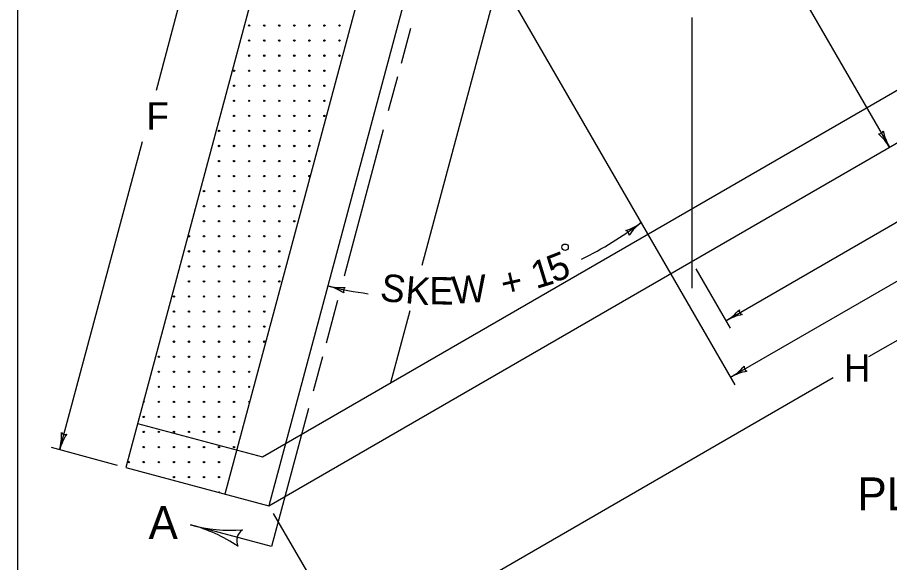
# Model space of a CAD drawing. Extents: x 1007 to 1035.5, y 1000.5 to 1021.5.
# Drawn here: x 1007 to 1013.37, y 1011.71 to 1015.7 of the extents above; entities that cross this region are included whole.
import ezdxf

# ---------------------------------------------------------------- set-up
doc = ezdxf.new("R2010")
doc.units = 0
for name, color, linetype in [('Level 1', 7, 'Continuous'), ('Level 10', 7, 'Continuous'), ('Level 11', 7, 'Continuous')]:
    doc.layers.add(name, color=color, linetype=linetype)

msp = doc.modelspace()

# ---------------------------------------------------------------- linework, layer by layer
at = {"layer": 'Level 1'}
for p, q in [((1009.763, 1019.7639), (1007.7915, 1012.4063)), ((1010.3384, 1019.0139), (1008.5159, 1012.2121)), ((1008.5487, 1017.164), (1008.0125, 1015.1629)), ((1010.0781, 1016.7543), (1008.8379, 1012.1258)), ((1008.7907, 1012.4836), (1015.5494, 1016.3931)), ((1010.6135, 1016.3379), (1009.9554, 1013.8818)), ((1010.397, 1016.2027), (1012.242, 1013.0117)), ((1008.8379, 1012.1258), (1015.7543, 1016.1265)), ((1012.5675, 1016.1374), (1013.3709, 1014.7478)), ((1011.9263, 1015.6944), (1011.9263, 1013.7178)), ((1009.8711, 1015.6143), (1009.8025, 1015.3585)), ((1009.7763, 1015.2608), (1009.7097, 1015.0121)), ((1013.2208, 1013.2168), (1016.38, 1015.0443)), ((1009.6729, 1014.8748), (1009.3863, 1013.805)), ((1012.1766, 1013.4794), (1014.5861, 1014.8732)), ((1007.9117, 1014.7865), (1007.3085, 1012.5356)), ((1012.2108, 1013.0658), (1013.7258, 1013.9422)), ((1011.9575, 1013.8581), (1012.2078, 1013.4253)), ((1009.3385, 1013.6268), (1009.2548, 1013.3147)), ((1009.8668, 1013.5508), (1009.7258, 1013.0244)), ((1009.2282, 1013.2149), (1009.1613, 1012.9657)), ((1009.4638, 1011.0437), (1012.9595, 1013.0657)), ((1009.1273, 1012.8387), (1008.8569, 1011.8295)), ((1007.8778, 1012.7282), (1008.7907, 1012.4836)), ((1007.7311, 1012.4224), (1007.2481, 1012.5518)), ((1007.7915, 1012.4063), (1008.8379, 1012.1258)), ((1008.8692, 1012.0717), (1009.4948, 1010.9894)), ((1008.8569, 1011.8295), (1008.2654, 1011.988))]:
    msp.add_line(p, q, dxfattribs=at)
for centre, radius in [((1008.693, 1015.6364), 0.005), ((1008.693, 1015.6364), 0.0025), ((1008.803, 1015.6364), 0.005), ((1008.803, 1015.6364), 0.0025), ((1008.913, 1015.6364), 0.005), ((1008.913, 1015.6364), 0.0025), ((1009.023, 1015.6364), 0.005), ((1009.023, 1015.6364), 0.0025), ((1009.133, 1015.6364), 0.005), ((1009.133, 1015.6364), 0.0025), ((1009.243, 1015.6364), 0.005), ((1009.243, 1015.6364), 0.0025), ((1009.353, 1015.6364), 0.005), ((1009.353, 1015.6364), 0.0025), ((1008.693, 1015.5264), 0.005), ((1008.693, 1015.5264), 0.0025), ((1008.803, 1015.5264), 0.005), ((1008.803, 1015.5264), 0.0025), ((1008.913, 1015.5264), 0.005), ((1008.913, 1015.5264), 0.0025), ((1009.023, 1015.5264), 0.005), ((1009.023, 1015.5264), 0.0025), ((1009.133, 1015.5264), 0.005), ((1009.133, 1015.5264), 0.0025), ((1009.243, 1015.5264), 0.005), ((1009.243, 1015.5264), 0.0025), ((1009.353, 1015.5264), 0.005), ((1009.353, 1015.5264), 0.0025), ((1008.693, 1015.4164), 0.005), ((1008.693, 1015.4164), 0.0025), ((1008.803, 1015.4164), 0.005), ((1008.803, 1015.4164), 0.0025), ((1008.913, 1015.4164), 0.005), ((1008.913, 1015.4164), 0.0025), ((1009.023, 1015.4164), 0.005), ((1009.023, 1015.4164), 0.0025), ((1009.133, 1015.4164), 0.005), ((1009.133, 1015.4164), 0.0025), ((1009.243, 1015.4164), 0.005), ((1009.243, 1015.4164), 0.0025), ((1009.353, 1015.4164), 0.005), ((1009.353, 1015.4164), 0.0025), ((1008.583, 1015.3064), 0.005), ((1008.583, 1015.3064), 0.0025), ((1008.693, 1015.3064), 0.005), ((1008.693, 1015.3064), 0.0025), ((1008.803, 1015.3064), 0.005), ((1008.803, 1015.3064), 0.0025), ((1008.913, 1015.3064), 0.005), ((1008.913, 1015.3064), 0.0025), ((1009.023, 1015.3064), 0.005), ((1009.023, 1015.3064), 0.0025), ((1009.133, 1015.3064), 0.005), ((1009.133, 1015.3064), 0.0025), ((1009.243, 1015.3064), 0.005), ((1009.243, 1015.3064), 0.0025), ((1008.583, 1015.1964), 0.005), ((1008.583, 1015.1964), 0.0025), ((1008.693, 1015.1964), 0.005), ((1008.693, 1015.1964), 0.0025), ((1008.803, 1015.1964), 0.005), ((1008.803, 1015.1964), 0.0025), ((1008.913, 1015.1964), 0.005), ((1008.913, 1015.1964), 0.0025), ((1009.023, 1015.1964), 0.005), ((1009.023, 1015.1964), 0.0025), ((1009.133, 1015.1964), 0.005), ((1009.133, 1015.1964), 0.0025), ((1009.243, 1015.1964), 0.005), ((1009.243, 1015.1964), 0.0025), ((1008.583, 1015.0864), 0.005), ((1008.583, 1015.0864), 0.0025), ((1008.693, 1015.0864), 0.005), ((1008.693, 1015.0864), 0.0025), ((1008.803, 1015.0864), 0.005), ((1008.803, 1015.0864), 0.0025), ((1008.913, 1015.0864), 0.005), ((1008.913, 1015.0864), 0.0025), ((1009.023, 1015.0864), 0.005), ((1009.023, 1015.0864), 0.0025), ((1009.133, 1015.0864), 0.005), ((1009.133, 1015.0864), 0.0025), ((1009.243, 1015.0864), 0.005), ((1009.243, 1015.0864), 0.0025), ((1008.583, 1014.9764), 0.005), ((1008.583, 1014.9764), 0.0025), ((1008.693, 1014.9764), 0.005), ((1008.693, 1014.9764), 0.0025), ((1008.803, 1014.9764), 0.005), ((1008.803, 1014.9764), 0.0025), ((1008.913, 1014.9764), 0.005), ((1008.913, 1014.9764), 0.0025), ((1009.023, 1014.9764), 0.005), ((1009.023, 1014.9764), 0.0025), ((1009.133, 1014.9764), 0.005), ((1009.133, 1014.9764), 0.0025), ((1009.243, 1014.9764), 0.005), ((1009.243, 1014.9764), 0.0025), ((1008.473, 1014.8664), 0.005), ((1008.473, 1014.8664), 0.0025), ((1008.583, 1014.8664), 0.005), ((1008.583, 1014.8664), 0.0025), ((1008.693, 1014.8664), 0.005), ((1008.693, 1014.8664), 0.0025), ((1008.803, 1014.8664), 0.005), ((1008.803, 1014.8664), 0.0025), ((1008.913, 1014.8664), 0.005), ((1008.913, 1014.8664), 0.0025), ((1009.023, 1014.8664), 0.005), ((1009.023, 1014.8664), 0.0025), ((1009.133, 1014.8664), 0.005), ((1009.133, 1014.8664), 0.0025), ((1008.473, 1014.7564), 0.005), ((1008.473, 1014.7564), 0.0025), ((1008.583, 1014.7564), 0.005), ((1008.583, 1014.7564), 0.0025), ((1008.693, 1014.7564), 0.005), ((1008.693, 1014.7564), 0.0025), ((1008.803, 1014.7564), 0.005), ((1008.803, 1014.7564), 0.0025), ((1008.913, 1014.7564), 0.005), ((1008.913, 1014.7564), 0.0025), ((1009.023, 1014.7564), 0.005), ((1009.023, 1014.7564), 0.0025), ((1009.133, 1014.7564), 0.005), ((1009.133, 1014.7564), 0.0025), ((1008.473, 1014.6464), 0.005), ((1008.473, 1014.6464), 0.0025), ((1008.583, 1014.6464), 0.005), ((1008.583, 1014.6464), 0.0025), ((1008.693, 1014.6464), 0.005), ((1008.693, 1014.6464), 0.0025), ((1008.803, 1014.6464), 0.005), ((1008.803, 1014.6464), 0.0025), ((1008.913, 1014.6464), 0.005), ((1008.913, 1014.6464), 0.0025), ((1009.023, 1014.6464), 0.005), ((1009.023, 1014.6464), 0.0025), ((1009.133, 1014.6464), 0.005), ((1009.133, 1014.6464), 0.0025), ((1008.473, 1014.5364), 0.005), ((1008.473, 1014.5364), 0.0025), ((1008.583, 1014.5364), 0.005), ((1008.583, 1014.5364), 0.0025), ((1008.693, 1014.5364), 0.005), ((1008.693, 1014.5364), 0.0025), ((1008.803, 1014.5364), 0.005), ((1008.803, 1014.5364), 0.0025), ((1008.913, 1014.5364), 0.005), ((1008.913, 1014.5364), 0.0025), ((1009.023, 1014.5364), 0.005), ((1009.023, 1014.5364), 0.0025), ((1009.133, 1014.5364), 0.005), ((1009.133, 1014.5364), 0.0025), ((1008.363, 1014.4264), 0.005), ((1008.363, 1014.4264), 0.0025), ((1008.473, 1014.4264), 0.005), ((1008.473, 1014.4264), 0.0025), ((1008.583, 1014.4264), 0.005), ((1008.583, 1014.4264), 0.0025), ((1008.693, 1014.4264), 0.005), ((1008.693, 1014.4264), 0.0025), ((1008.803, 1014.4264), 0.005), ((1008.803, 1014.4264), 0.0025), ((1008.913, 1014.4264), 0.005), ((1008.913, 1014.4264), 0.0025), ((1009.023, 1014.4264), 0.005), ((1009.023, 1014.4264), 0.0025), ((1008.363, 1014.3164), 0.005), ((1008.363, 1014.3164), 0.0025), ((1008.473, 1014.3164), 0.005), ((1008.473, 1014.3164), 0.0025), ((1008.583, 1014.3164), 0.005), ((1008.583, 1014.3164), 0.0025), ((1008.693, 1014.3164), 0.005), ((1008.693, 1014.3164), 0.0025), ((1008.803, 1014.3164), 0.005), ((1008.803, 1014.3164), 0.0025), ((1008.913, 1014.3164), 0.005), ((1008.913, 1014.3164), 0.0025), ((1009.023, 1014.3164), 0.005), ((1009.023, 1014.3164), 0.0025), ((1008.363, 1014.2064), 0.005), ((1008.363, 1014.2064), 0.0025), ((1008.473, 1014.2064), 0.005), ((1008.473, 1014.2064), 0.0025), ((1008.583, 1014.2064), 0.005), ((1008.583, 1014.2064), 0.0025), ((1008.693, 1014.2064), 0.005), ((1008.693, 1014.2064), 0.0025), ((1008.803, 1014.2064), 0.005), ((1008.803, 1014.2064), 0.0025), ((1008.913, 1014.2064), 0.005), ((1008.913, 1014.2064), 0.0025), ((1009.023, 1014.2064), 0.005), ((1009.023, 1014.2064), 0.0025), ((1008.253, 1014.0964), 0.005), ((1008.253, 1014.0964), 0.0025), ((1008.363, 1014.0964), 0.005), ((1008.363, 1014.0964), 0.0025), ((1008.473, 1014.0964), 0.005), ((1008.473, 1014.0964), 0.0025), ((1008.583, 1014.0964), 0.005), ((1008.583, 1014.0964), 0.0025), ((1008.693, 1014.0964), 0.005), ((1008.693, 1014.0964), 0.0025), ((1008.803, 1014.0964), 0.005), ((1008.803, 1014.0964), 0.0025), ((1008.913, 1014.0964), 0.005), ((1008.913, 1014.0964), 0.0025), ((1011.0013, 1014.0168), 0.0233), ((1008.253, 1013.9864), 0.005), ((1008.253, 1013.9864), 0.0025), ((1008.363, 1013.9864), 0.005), ((1008.363, 1013.9864), 0.0025), ((1008.473, 1013.9864), 0.005), ((1008.473, 1013.9864), 0.0025), ((1008.583, 1013.9864), 0.005), ((1008.583, 1013.9864), 0.0025), ((1008.693, 1013.9864), 0.005), ((1008.693, 1013.9864), 0.0025), ((1008.803, 1013.9864), 0.005), ((1008.803, 1013.9864), 0.0025), ((1008.913, 1013.9864), 0.005), ((1008.913, 1013.9864), 0.0025), ((1008.253, 1013.8764), 0.005), ((1008.253, 1013.8764), 0.0025), ((1008.363, 1013.8764), 0.005), ((1008.363, 1013.8764), 0.0025), ((1008.473, 1013.8764), 0.005), ((1008.473, 1013.8764), 0.0025), ((1008.583, 1013.8764), 0.005), ((1008.583, 1013.8764), 0.0025), ((1008.693, 1013.8764), 0.005), ((1008.693, 1013.8764), 0.0025), ((1008.803, 1013.8764), 0.005), ((1008.803, 1013.8764), 0.0025), ((1008.913, 1013.8764), 0.005), ((1008.913, 1013.8764), 0.0025), ((1008.253, 1013.7664), 0.005), ((1008.253, 1013.7664), 0.0025), ((1008.363, 1013.7664), 0.005), ((1008.363, 1013.7664), 0.0025), ((1008.473, 1013.7664), 0.005), ((1008.473, 1013.7664), 0.0025), ((1008.583, 1013.7664), 0.005), ((1008.583, 1013.7664), 0.0025), ((1008.693, 1013.7664), 0.005), ((1008.693, 1013.7664), 0.0025), ((1008.803, 1013.7664), 0.005), ((1008.803, 1013.7664), 0.0025), ((1008.913, 1013.7664), 0.005), ((1008.913, 1013.7664), 0.0025), ((1008.143, 1013.6564), 0.005), ((1008.143, 1013.6564), 0.0025), ((1008.253, 1013.6564), 0.005), ((1008.253, 1013.6564), 0.0025), ((1008.363, 1013.6564), 0.005), ((1008.363, 1013.6564), 0.0025), ((1008.473, 1013.6564), 0.005), ((1008.473, 1013.6564), 0.0025), ((1008.583, 1013.6564), 0.005), ((1008.583, 1013.6564), 0.0025), ((1008.693, 1013.6564), 0.005), ((1008.693, 1013.6564), 0.0025), ((1008.803, 1013.6564), 0.005), ((1008.803, 1013.6564), 0.0025), ((1008.143, 1013.5464), 0.005), ((1008.143, 1013.5464), 0.0025), ((1008.253, 1013.5464), 0.005), ((1008.253, 1013.5464), 0.0025), ((1008.363, 1013.5464), 0.005), ((1008.363, 1013.5464), 0.0025), ((1008.473, 1013.5464), 0.005), ((1008.473, 1013.5464), 0.0025), ((1008.583, 1013.5464), 0.005), ((1008.583, 1013.5464), 0.0025), ((1008.693, 1013.5464), 0.005), ((1008.693, 1013.5464), 0.0025), ((1008.803, 1013.5464), 0.005), ((1008.803, 1013.5464), 0.0025), ((1008.143, 1013.4364), 0.005), ((1008.143, 1013.4364), 0.0025), ((1008.253, 1013.4364), 0.005), ((1008.253, 1013.4364), 0.0025), ((1008.363, 1013.4364), 0.005), ((1008.363, 1013.4364), 0.0025), ((1008.473, 1013.4364), 0.005), ((1008.473, 1013.4364), 0.0025), ((1008.583, 1013.4364), 0.005), ((1008.583, 1013.4364), 0.0025), ((1008.693, 1013.4364), 0.005), ((1008.693, 1013.4364), 0.0025), ((1008.803, 1013.4364), 0.005), ((1008.803, 1013.4364), 0.0025), ((1008.143, 1013.3264), 0.005), ((1008.143, 1013.3264), 0.0025), ((1008.253, 1013.3264), 0.005), ((1008.253, 1013.3264), 0.0025), ((1008.363, 1013.3264), 0.005), ((1008.363, 1013.3264), 0.0025), ((1008.473, 1013.3264), 0.005), ((1008.473, 1013.3264), 0.0025), ((1008.583, 1013.3264), 0.005), ((1008.583, 1013.3264), 0.0025), ((1008.693, 1013.3264), 0.005), ((1008.693, 1013.3264), 0.0025), ((1008.803, 1013.3264), 0.005), ((1008.803, 1013.3264), 0.0025), ((1008.033, 1013.2164), 0.005), ((1008.033, 1013.2164), 0.0025), ((1008.143, 1013.2164), 0.005), ((1008.143, 1013.2164), 0.0025), ((1008.253, 1013.2164), 0.005), ((1008.253, 1013.2164), 0.0025), ((1008.363, 1013.2164), 0.005), ((1008.363, 1013.2164), 0.0025), ((1008.473, 1013.2164), 0.005), ((1008.473, 1013.2164), 0.0025), ((1008.583, 1013.2164), 0.005), ((1008.583, 1013.2164), 0.0025), ((1008.693, 1013.2164), 0.005), ((1008.693, 1013.2164), 0.0025), ((1008.033, 1013.1064), 0.005), ((1008.033, 1013.1064), 0.0025), ((1008.143, 1013.1064), 0.005), ((1008.143, 1013.1064), 0.0025), ((1008.253, 1013.1064), 0.005), ((1008.253, 1013.1064), 0.0025), ((1008.363, 1013.1064), 0.005), ((1008.363, 1013.1064), 0.0025), ((1008.473, 1013.1064), 0.005), ((1008.473, 1013.1064), 0.0025), ((1008.583, 1013.1064), 0.005), ((1008.583, 1013.1064), 0.0025), ((1008.693, 1013.1064), 0.005), ((1008.693, 1013.1064), 0.0025), ((1008.033, 1012.9964), 0.005), ((1008.033, 1012.9964), 0.0025), ((1008.143, 1012.9964), 0.005), ((1008.143, 1012.9964), 0.0025), ((1008.253, 1012.9964), 0.005), ((1008.253, 1012.9964), 0.0025), ((1008.363, 1012.9964), 0.005), ((1008.363, 1012.9964), 0.0025), ((1008.473, 1012.9964), 0.005), ((1008.473, 1012.9964), 0.0025), ((1008.583, 1012.9964), 0.005), ((1008.583, 1012.9964), 0.0025), ((1008.693, 1012.9964), 0.005), ((1008.693, 1012.9964), 0.0025), ((1007.923, 1012.8864), 0.0025), ((1008.033, 1012.8864), 0.005), ((1008.033, 1012.8864), 0.0025), ((1008.143, 1012.8864), 0.005), ((1008.143, 1012.8864), 0.0025), ((1008.253, 1012.8864), 0.005), ((1008.253, 1012.8864), 0.0025), ((1008.363, 1012.8864), 0.005), ((1008.363, 1012.8864), 0.0025), ((1008.473, 1012.8864), 0.005), ((1008.473, 1012.8864), 0.0025), ((1008.583, 1012.8864), 0.005), ((1008.583, 1012.8864), 0.0025), ((1008.693, 1012.8864), 0.0025), ((1007.923, 1012.7764), 0.005), ((1007.923, 1012.7764), 0.0025), ((1008.033, 1012.7764), 0.005), ((1008.033, 1012.7764), 0.0025), ((1008.143, 1012.7764), 0.005), ((1008.143, 1012.7764), 0.0025), ((1008.253, 1012.7764), 0.005), ((1008.253, 1012.7764), 0.0025), ((1008.363, 1012.7764), 0.005), ((1008.363, 1012.7764), 0.0025), ((1008.473, 1012.7764), 0.005), ((1008.473, 1012.7764), 0.0025), ((1008.583, 1012.7764), 0.005), ((1008.583, 1012.7764), 0.0025), ((1007.923, 1012.6664), 0.005), ((1007.923, 1012.6664), 0.0025), ((1008.033, 1012.6664), 0.005), ((1008.033, 1012.6664), 0.0025), ((1008.143, 1012.6664), 0.005), ((1008.143, 1012.6664), 0.0025), ((1008.253, 1012.6664), 0.005), ((1008.253, 1012.6664), 0.0025), ((1008.363, 1012.6664), 0.005), ((1008.363, 1012.6664), 0.0025), ((1008.473, 1012.6664), 0.005), ((1008.473, 1012.6664), 0.0025), ((1008.583, 1012.6664), 0.005), ((1008.583, 1012.6664), 0.0025), ((1007.923, 1012.5564), 0.005), ((1007.923, 1012.5564), 0.0025), ((1008.033, 1012.5564), 0.005), ((1008.033, 1012.5564), 0.0025), ((1008.143, 1012.5564), 0.005), ((1008.143, 1012.5564), 0.0025), ((1008.253, 1012.5564), 0.005), ((1008.253, 1012.5564), 0.0025), ((1008.363, 1012.5564), 0.005), ((1008.363, 1012.5564), 0.0025), ((1008.473, 1012.5564), 0.005), ((1008.473, 1012.5564), 0.0025), ((1008.583, 1012.5564), 0.005), ((1008.583, 1012.5564), 0.0025), ((1007.813, 1012.4464), 0.005), ((1007.813, 1012.4464), 0.0025), ((1007.923, 1012.4464), 0.005), ((1007.923, 1012.4464), 0.0025), ((1008.033, 1012.4464), 0.005), ((1008.033, 1012.4464), 0.0025), ((1008.143, 1012.4464), 0.005), ((1008.143, 1012.4464), 0.0025), ((1008.253, 1012.4464), 0.005), ((1008.253, 1012.4464), 0.0025), ((1008.363, 1012.4464), 0.005), ((1008.363, 1012.4464), 0.0025), ((1008.473, 1012.4464), 0.005), ((1008.473, 1012.4464), 0.0025), ((1008.143, 1012.3364), 0.005), ((1008.143, 1012.3364), 0.0025), ((1008.253, 1012.3364), 0.005), ((1008.253, 1012.3364), 0.0025), ((1008.363, 1012.3364), 0.005), ((1008.363, 1012.3364), 0.0025), ((1008.473, 1012.3364), 0.005), ((1008.473, 1012.3364), 0.0025), ((1008.473, 1012.2264), 0.0025)]:
    msp.add_circle(centre, radius, dxfattribs=at)
for centre, radius, start, end in [((1013.2965, 1014.8766), 0.0313, 258.81071, 340.9274), ((1013.0325, 1014.5522), 0.3909, 30.03611, 48.70489), ((1013.7094, 1014.9435), 0.3909, 191.38327, 210.03), ((1013.0325, 1014.5522), 0.3909, 30.02388, 30.03611), ((1009.9263, 1016.368), 2.7156, 296.13033, 306.90291), ((1011.3222, 1014.5091), 0.3909, 288.25007, 306.8968), ((1011.7917, 1013.8838), 0.3909, 126.90291, 145.5717), ((1011.7917, 1013.8838), 0.3909, 126.89069, 126.90291), ((1011.4381, 1014.1072), 0.0313, 355.67751, 77.79421), ((1009.3633, 1014.1125), 0.3909, 255.97183, 255.98406), ((1009.9263, 1016.368), 2.7156, 255.98406, 262.31241), ((1009.3633, 1014.1125), 0.3909, 255.98406, 274.65284), ((1009.1739, 1013.3539), 0.3909, 57.33122, 75.97795), ((1009.4128, 1013.6972), 0.0313, 124.75866, 206.87535), ((1011.9808, 1013.8178), 0.3909, 300.04606, 318.71484), ((1012.3053, 1013.5538), 0.0313, 168.82066, 250.93735), ((1012.3723, 1013.141), 0.3909, 101.39322, 120.03995), ((1011.9808, 1013.8178), 0.3909, 300.03383, 300.04606), ((1012.015, 1013.4042), 0.3909, 300.04675, 318.71554), ((1012.4065, 1012.7274), 0.3909, 101.39391, 120.04064), ((1012.3395, 1013.1402), 0.0313, 168.82135, 250.93804), ((1012.015, 1013.4042), 0.3909, 300.03453, 300.04675), ((1006.9309, 1012.6368), 0.3909, 345.00016, 3.66894), ((1007.347, 1012.6792), 0.0313, 213.77476, 295.89145), ((1007.6861, 1012.4344), 0.3909, 146.34732, 164.99405), ((1006.9309, 1012.6368), 0.3909, 344.98794, 345.00016), ((1008.5687, 1013.1199), 1.1719, 254.98705, 254.99927), ((1008.5687, 1013.1199), 1.1719, 254.99927, 273.66806), ((1007.9621, 1010.8561), 1.1719, 56.34643, 74.99316), ((1008.6958, 1011.8725), 0.0938, 123.77387, 205.89056)]:
    msp.add_arc(centre, radius, start, end, dxfattribs=at)
at = {"layer": 'Level 10'}
msp.add_line((1007, 1021.5), (1007, 1000.5), dxfattribs=at)
at = {"layer": 'Level 11'}
msp.add_lwpolyline([(1007, 1000.5), (1035.5, 1000.5), (1035.5, 1021.5), (1007, 1021.5)], close=True, dxfattribs=at)

# ---------------------------------------------------------------- texts
at = {"layer": 'Level 1'}
for s, height, p in [('F', 0.2, (1007.9425, 1014.8753)), ('H', 0.2, (1013.0382, 1013.0331)), ('PLAN VIEW', 0.24, (1013.1376, 1012.0943)), ('A', 0.24, (1007.958, 1011.8847))]:
    msp.add_text(s, height=height, dxfattribs=at).set_placement(p)
for s, rotation, p in [('5', 21.50928, (1010.918, 1013.7532)), ('1', 17.1111, (1010.7892, 1013.7103)), ('S', 350.72202, (1009.6414, 1013.6318)), ('K', 355.1202, (1009.8291, 1013.6083)), ('W', 3.91656, (1010.1806, 1013.6018)), ('+', 12.71293, (1010.555, 1013.6497)), ('E', 359.51838, (1010.0087, 1013.5988))]:
    msp.add_text(s, height=0.2, rotation=rotation, dxfattribs=at).set_placement(p)

doc.saveas('drawing.dxf')
